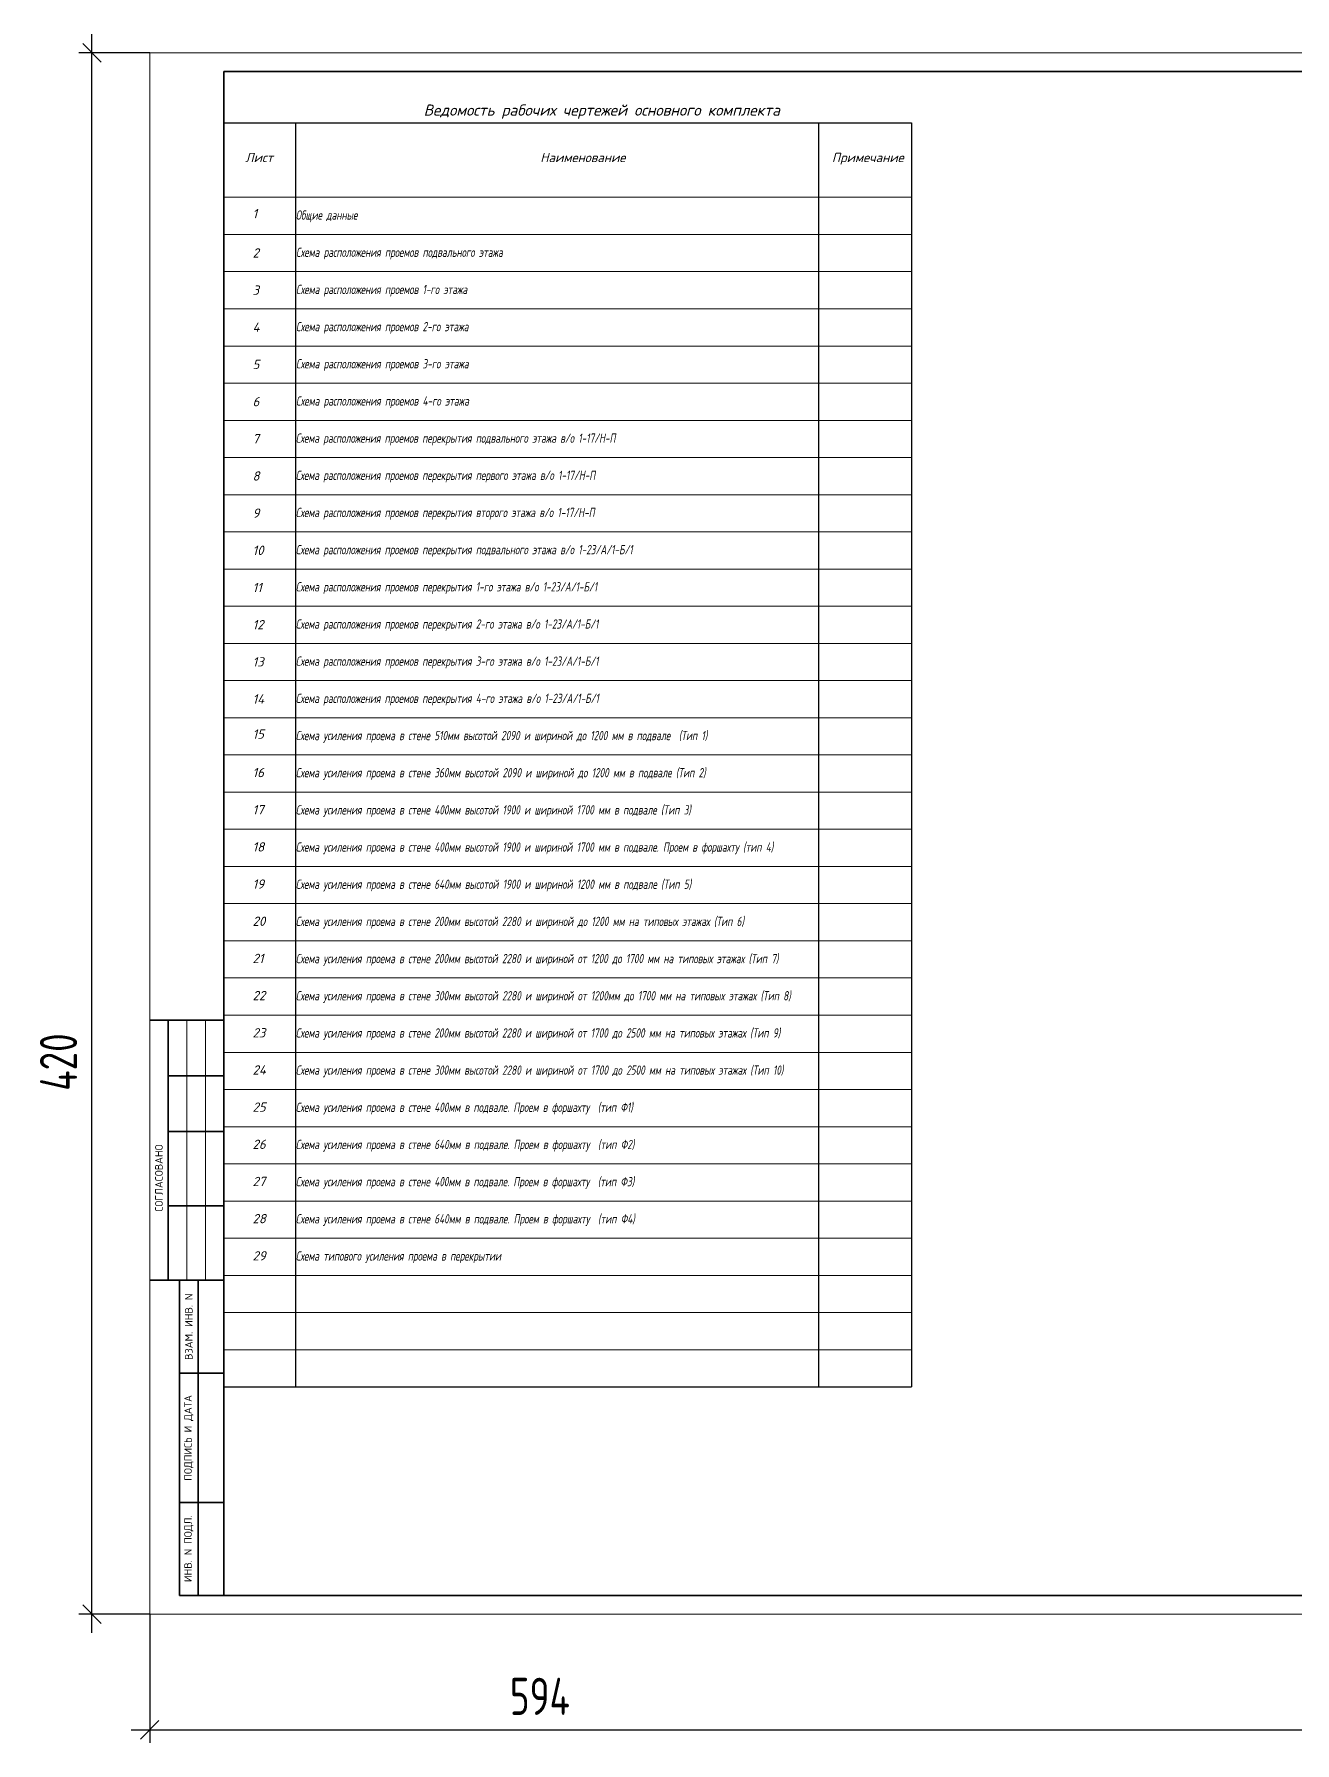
# Model space of a CAD drawing. Header units: millimetres. Extents: x 10124 to 8132345, y -95635 to 1386204.
# Drawn here: x 93920 to 97313, y 25514 to 30110 of the extents above; entities that cross this region are included whole.
import ezdxf

# ---------------------------------------------------------------- set-up
doc = ezdxf.new("R2010")
doc.units = ezdxf.units.MM
doc.layers.get('DEFPOINTS').update_dxf_attribs({"color": 1})
doc.layers.add('013', color=7, linetype='Continuous', lineweight=13)
doc.layers.add('030', color=7, linetype='Continuous', lineweight=30)
doc.styles.add('10', font='isocpeui.ttf', dxfattribs={"height": 25})
doc.styles.add('GOST', font='isocpeur.TTF')
doc.styles.add('БДА100', font='romand.shx', dxfattribs={"width": 0.7})
doc.dimstyles.new('БДА1', dxfattribs={"dimtxt": 2, "dimasz": 1, "dimexe": 0.7, "dimexo": 0, "dimgap": 0.8, "dimtad": 1, "dimdec": 0, "dimrnd": 1, "dimzin": 0, "dimdsep": 46, "dimtxsty": 'БДА100', "dimblk": 'OBLIQUE', "dimcen": 2, "dimdle": 1, "dimadec": 0, "dimazin": 0, "dimtfac": 1, "dimtdec": 0, "dimtmove": 1, "dimatfit": 3, "dimldrblk": 'NONE', "dimfxl": 0.7, "dimtolj": 1, "dimtzin": 0, "dimlwd": -1, "dimlwe": -1, "dimarcsym": 0})

# ---------------------------------------------------------------- blocks, each defined once
blk = doc.blocks.new('_OBLIQUE')
at = {"color": 0, "linetype": 'ByBlock'}
blk.add_line((-0.5, -0.5), (0.5, 0.5), dxfattribs=at)
blk = doc.blocks.new('*D17')
at = {"layer": 'DEFPOINTS', "color": 0, "transparency": 16777216}
for p, q in [((0, 0), (0, -34.62)), ((594, 0), (594, -34.62)), ((-5, -31.12), (599, -31.12))]:
    blk.add_line(p, q, dxfattribs=at)
for p in [(0, 0), (594, 0), (594, -31.12)]:
    blk.add_point(p, dxfattribs=at)
at = {"layer": 'DEFPOINTS', "color": 0, "transparency": 16777216, "xscale": 5, "yscale": 5, "zscale": 5, "rotation": 180}
blk.add_blockref('_OBLIQUE', (0, -31.12), dxfattribs=at)
at = {"layer": 'DEFPOINTS', "color": 0, "transparency": 16777216, "xscale": 5, "yscale": 5, "zscale": 5}
blk.add_blockref('_OBLIQUE', (594, -31.12), dxfattribs=at)
at = {"layer": 'DEFPOINTS', "color": 0, "lineweight": 0, "transparency": 16777216, "insert": (105, -22.12), "char_height": 10, "attachment_point": 5, "style": 'БДА100'}
blk.add_mtext('\\A1;594', dxfattribs=at)
blk = doc.blocks.new('_None')
blk = doc.blocks.new('*D18')
at = {"layer": 'DEFPOINTS', "color": 0, "transparency": 16777216}
for p, q in [((-15.52, -5), (-15.52, 425)), ((0, 420), (-19.02, 420)), ((0, 0), (-19.02, 0))]:
    blk.add_line(p, q, dxfattribs=at)
for p in [(-15.52, 420), (0, 420), (0, 0)]:
    blk.add_point(p, dxfattribs=at)
at = {"layer": 'DEFPOINTS', "color": 0, "transparency": 16777216, "xscale": 5, "yscale": 5, "zscale": 5}
for p, rotation in [((-15.52, 420), 90), ((-15.52, 0), 270)]:
    blk.add_blockref('_OBLIQUE', p, dxfattribs=dict(at, rotation=rotation))
at = {"layer": 'DEFPOINTS', "color": 0, "lineweight": 0, "transparency": 16777216, "insert": (-24.52, 148.5), "char_height": 10, "attachment_point": 5, "rotation": 90, "style": 'БДА100'}
blk.add_mtext('\\A1;420', dxfattribs=at)
blk = doc.blocks.new('*U16')
at = {"color": 44, "lineweight": 20, "ltscale": 10}
for p, q in [((594, 420), (0, 420)), ((0, 420), (0, 0)), ((594, 0), (594, 420)), ((0, 0), (594, 0))]:
    blk.add_line(p, q, dxfattribs=at)
at = {"color": 137, "lineweight": 35, "ltscale": 10}
for p, q in [((589, 415), (20, 415)), ((20, 415), (20, 5)), ((589, 5), (589, 415)), ((0, 159.8), (20, 159.8)), ((5, 89.8), (5, 159.8)), ((5, 144.8), (20, 144.8)), ((5, 129.8), (20, 129.8)), ((5, 109.8), (20, 109.8)), ((0, 89.8), (20, 89.8)), ((8.04, 89.8), (8.04, 5)), ((13.02, 89.8), (13.02, 5)), ((8.04, 64.8), (20, 64.8)), ((8.04, 30), (20, 30)), ((8.04, 5), (589, 5))]:
    blk.add_line(p, q, dxfattribs=at)
at = {"color": 44, "lineweight": 13}
for p, q in [((10, 89.8), (10, 159.8)), ((15, 89.8), (15, 159.8))]:
    blk.add_line(p, q, dxfattribs=at)
at = {"color": 0, "lineweight": 13, "char_height": 2.0408, "attachment_point": 5, "rotation": 90, "style": 'GOST'}
for s, insert, width in [('СОГЛАСОВАНО', (2.49, 117.3), 55), ('ВЗАМ. ИНВ. N', (10.53, 77.3), 25), ('ПОДПИСЬ И ДАТА', (10.53, 47.4), 34.7978), ('ИНВ. N ПОДЛ.', (10.53, 17.6), 24.8009)]:
    blk.add_mtext(s, dxfattribs=dict(at, insert=insert, width=width))
at = {"color": 44, "lineweight": 13, "style": 'GOST', "oblique": 10, "width": 0.8}
for tag in ['ФОРМАТВЕРТ', 'ФОРМАТГОРИЗ']:
    blk.add_attdef(tag, (542.98, 1.6), '', height=2, dxfattribs=at)
at = {"layer": 'DEFPOINTS', "color": 251, "lineweight": 0}
dim = blk.add_linear_dim(base=(-15.52, 420), p1=(0, 0), p2=(0, 420), angle=90, dimstyle='БДА1', override={"dimscale": 5}, dxfattribs=at)
dim.commit()
dim.dimension.update_dxf_attribs({"geometry": '*D18', "text_midpoint": (-15.52, 148.5), "dimtype": 128})
dim = blk.add_linear_dim(base=(594, -31.12), p1=(0, 0), p2=(594, 0), dimstyle='БДА1', override={"dimscale": 5}, dxfattribs=at)
dim.commit()
dim.dimension.update_dxf_attribs({"geometry": '*D17', "text_midpoint": (105, -31.12), "dimtype": 128})

msp = doc.modelspace()

# ---------------------------------------------------------------- linework, layer by layer
at = {"layer": '013', "ltscale": 100}
for p, q in [((94431.268, 29671.4), (96281.268, 29671.4)), ((94431.268, 29571.4), (96281.268, 29571.4)), ((94431.268, 29471.4), (96281.268, 29471.4)), ((94431.268, 29371.4), (96281.268, 29371.4)), ((94431.268, 29271.4), (96281.268, 29271.4)), ((94431.268, 29171.4), (96281.268, 29171.4)), ((94431.268, 29071.4), (96281.268, 29071.4)), ((94431.268, 28971.4), (96281.268, 28971.4)), ((94431.268, 28871.4), (96281.268, 28871.4)), ((94431.268, 28771.4), (96281.268, 28771.4)), ((94431.268, 28671.4), (96281.268, 28671.4)), ((94431.268, 28571.4), (96281.268, 28571.4)), ((94431.268, 28471.4), (96281.268, 28471.4)), ((94431.268, 28371.4), (96281.268, 28371.4)), ((94431.268, 28271.4), (96281.268, 28271.4)), ((94431.268, 28171.4), (96281.268, 28171.4)), ((94431.268, 28171.4), (96281.268, 28171.4)), ((94431.268, 28071.4), (96281.268, 28071.4)), ((94431.268, 27971.4), (96281.268, 27971.4)), ((94431.268, 27871.4), (96281.268, 27871.4)), ((94431.268, 27771.4), (96281.268, 27771.4)), ((94431.268, 27671.4), (96281.268, 27671.4)), ((94431.268, 27571.4), (96281.268, 27571.4)), ((94431.268, 27471.4), (96281.268, 27471.4)), ((94431.268, 27371.4), (96281.268, 27371.4)), ((94431.268, 27271.4), (96281.268, 27271.4)), ((94431.268, 27171.4), (96281.268, 27171.4)), ((94431.268, 27071.4), (96281.268, 27071.4)), ((94431.268, 26971.4), (96281.268, 26971.4)), ((94431.268, 26871.4), (96281.268, 26871.4)), ((94431.268, 26771.4), (96281.268, 26771.4)), ((94431.268, 26671.4), (96281.268, 26671.4)), ((94431.268, 26571.4), (96281.268, 26571.4))]:
    msp.add_line(p, q, dxfattribs=at)
at = {"layer": '030', "ltscale": 100}
for p, q in [((94431.268, 29871.4), (96281.268, 29871.4)), ((94431.268, 29871.4), (94431.268, 26771.4)), ((94623.269, 29871.4), (94623.269, 26471.4)), ((96031.268, 29871.4), (96031.268, 26471.4)), ((96281.268, 29871.4), (96281.268, 26471.4)), ((94431.268, 26471.4), (96281.268, 26471.4))]:
    msp.add_line(p, q, dxfattribs=at)

# ---------------------------------------------------------------- block references
at = {"xscale": 10, "yscale": 10, "zscale": 10}
msp.add_blockref('*U16', (94231.268, 25860.225), dxfattribs=at)

# ---------------------------------------------------------------- texts
at = {"color": 0, "style": '10'}
for s, height, p in [('Ведомость рабочих чертежей основного комплекта', 30, (94968.553, 29891.039)), ('Лист', 25, (94488.327, 29765.955)), ('Наименование', 25, (95282.356, 29765.955)), ('Примечание', 25, (96067.042, 29765.955)), ('1', 25, (94508.11, 29614.96)), ('2', 25, (94508.11, 29509.3)), ('3', 25, (94508.11, 29409.3)), ('4', 25, (94508.11, 29309.3)), ('5', 25, (94508.11, 29209.3)), ('6', 25, (94508.11, 29109.3)), ('7', 25, (94508.11, 29009.3)), ('8', 25, (94508.11, 28909.3)), ('9', 25, (94508.11, 28809.3)), ('10', 25, (94508.11, 28709.3)), ('11', 25, (94508.11, 28609.3)), ('12', 25, (94508.11, 28509.3)), ('13', 25, (94508.11, 28409.3)), ('14', 25, (94508.11, 28309.3)), ('15', 25, (94508.11, 28214.96)), ('16', 25, (94508.11, 28111.535)), ('17', 25, (94508.11, 28011.535)), ('18', 25, (94508.11, 27911.535)), ('19', 25, (94508.11, 27811.535)), ('20', 25, (94508.11, 27711.535)), ('21', 25, (94508.11, 27611.535)), ('22', 25, (94508.11, 27511.535)), ('23', 25, (94508.11, 27411.535)), ('24', 25, (94508.11, 27311.535)), ('25', 25, (94508.11, 27211.535)), ('26', 25, (94508.11, 27111.535)), ('27', 25, (94508.11, 27011.535)), ('28', 25, (94508.11, 26911.535)), ('29', 25, (94508.11, 26811.535))]:
    msp.add_text(s, height=height, dxfattribs=at).set_placement(p)
at = {"color": 0, "style": '10', "width": 0.72}
for s, p in [('Общие данные', (94624.553, 29611.106)), ('Cхема расположения проемов подвального этажа ', (94624.553, 29511.106)), ('Cхема расположения проемов 1-го этажа ', (94624.553, 29411.106)), ('Cхема расположения проемов 2-го этажа ', (94624.553, 29311.106)), ('Cхема расположения проемов 3-го этажа ', (94624.553, 29211.106)), ('Cхема расположения проемов 4-го этажа ', (94624.553, 29111.106)), ('Схема расположения проемов перекрытия подвального этажа в/о 1-17/Н-П', (94624.553, 29011.106)), ('Схема расположения проемов перекрытия первого этажа в/о 1-17/Н-П ', (94624.553, 28911.106)), ('Схема расположения проемов перекрытия второго этажа в/о 1-17/Н-П ', (94624.553, 28811.106)), ('Схема расположения проемов перекрытия подвального этажа в/о 1-23/А/1-Б/1 ', (94624.553, 28711.106)), ('Схема расположения проемов перекрытия 1-го этажа в/о 1-23/А/1-Б/1 ', (94624.553, 28611.106)), ('Схема расположения проемов перекрытия 2-го этажа в/о 1-23/А/1-Б/1 ', (94624.553, 28511.106)), ('Схема расположения проемов перекрытия 3-го этажа в/о 1-23/А/1-Б/1 ', (94624.553, 28411.106)), ('Схема расположения проемов перекрытия 4-го этажа в/о 1-23/А/1-Б/1 ', (94624.553, 28311.106)), ('Схема усиления проема в стене 510мм высотой 2090 и шириной до 1200 мм в подвале  (Тип 1) ', (94624.553, 28211.106)), ('Схема усиления проема в стене 360мм высотой 2090 и шириной до 1200 мм в подвале (Тип 2)', (94624.553, 28111.106)), ('Схема усиления проема в стене 400мм высотой 1900 и шириной 1700 мм в подвале (Тип 3) ', (94624.553, 28011.106)), ('Схема усиления проема в стене 400мм высотой 1900 и шириной 1700 мм в подвале. Проем в форшахту (тип 4) ', (94624.553, 27911.106)), ('Схема усиления проема в стене 640мм высотой 1900 и шириной 1200 мм в подвале (Тип 5) ', (94624.553, 27811.106)), ('Схема усиления проема в стене 200мм высотой 2280 и шириной до 1200 мм на типовых этажах (Тип 6) ', (94624.553, 27711.106)), ('Схема усиления проема в стене 200мм высотой 2280 и шириной от 1200 до 1700 мм на типовых этажах (Тип 7) ', (94624.553, 27611.106)), ('Схема усиления проема в стене 300мм высотой 2280 и шириной от 1200мм до 1700 мм на типовых этажах (Тип 8) ', (94624.553, 27511.106)), ('Схема усиления проема в стене 200мм высотой 2280 и шириной от 1700 до 2500 мм на типовых этажах (Тип 9) ', (94624.553, 27411.106)), ('Схема усиления проема в стене 300мм высотой 2280 и шириной от 1700 до 2500 мм на типовых этажах (Тип 10) ', (94624.553, 27311.106)), ('Схема усиления проема в стене 400мм в подвале. Проем в форшахту  (тип Ф1) ', (94624.553, 27211.106)), ('Схема усиления проема в стене 640мм в подвале. Проем в форшахту  (тип Ф2) ', (94624.553, 27111.106)), ('Схема усиления проема в стене 400мм в подвале. Проем в форшахту  (тип Ф3) ', (94624.553, 27011.106)), ('Схема усиления проема в стене 640мм в подвале. Проем в форшахту  (тип Ф4) ', (94624.553, 26911.106)), ('Схема типового усиления проема в перекрытии ', (94624.553, 26811.106))]:
    msp.add_text(s, height=25, dxfattribs=at).set_placement(p)

doc.saveas('drawing.dxf')
